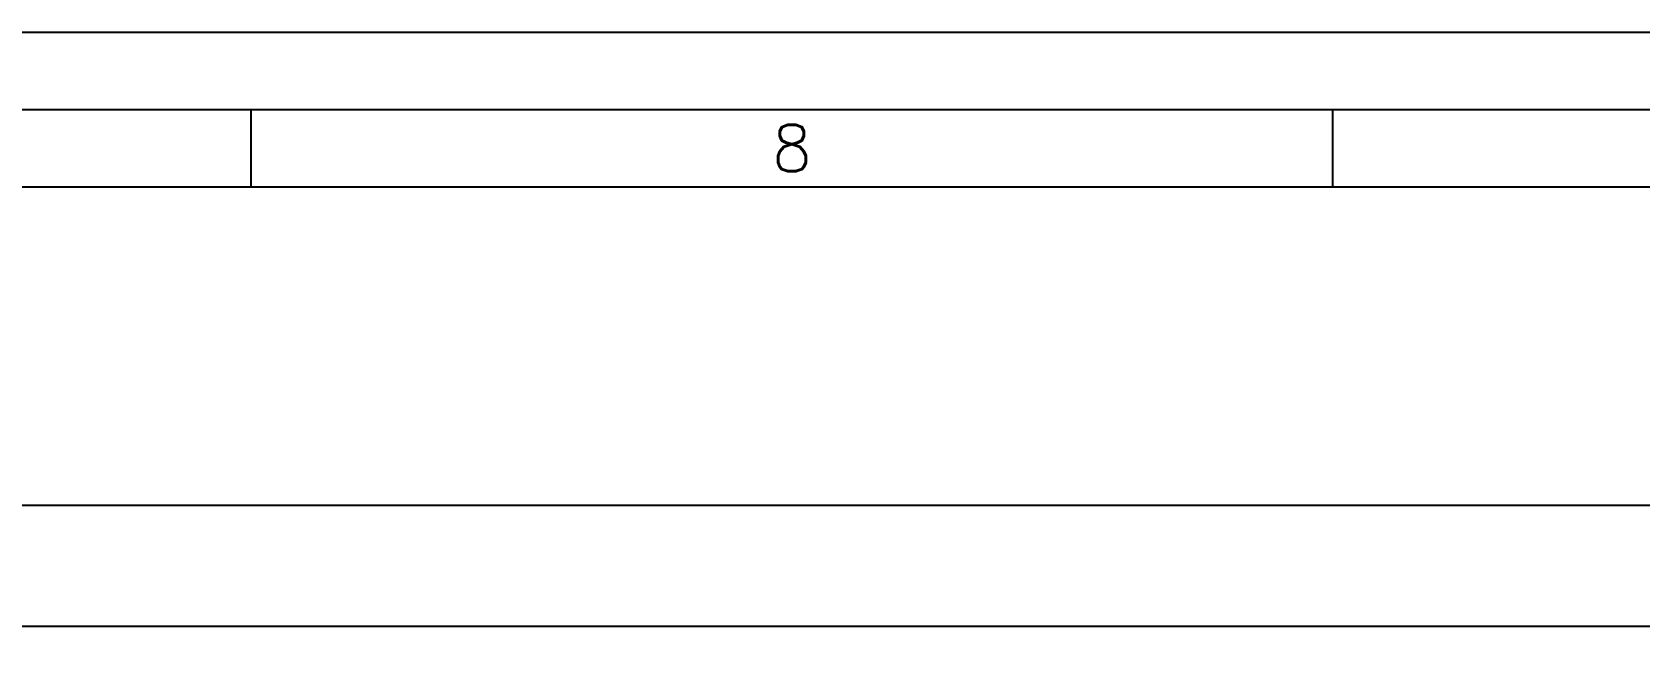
# Model space of a CAD drawing. Extents: x -4179 to 25200, y 0 to 17850.
# Drawn here: x 7975 to 11096, y 16642 to 17850 of the extents above; entities that cross this region are included whole.
import ezdxf
from ezdxf.enums import TextEntityAlignment as Align

# ---------------------------------------------------------------- set-up
doc = ezdxf.new("R2010")
doc.units = 0
doc.header["$LTSCALE"] = 450
doc.header["$MEASUREMENT"] = 0
doc.layers.add('BORDER', color=7, linetype='Continuous')
doc.layers.add('DIM', color=1, linetype='Continuous')
doc.styles.add('COMP21', font='ROMANC', dxfattribs={"height": 2})
doc.styles.add('COMP3', font='romanc', dxfattribs={"width": 0.9, "height": 3})
doc.styles.add('SIMP2', font='romans.shx', dxfattribs={"height": 60})
doc.styles.add('SIMP21', font='romans.shx', dxfattribs={"width": 0.8, "height": 45})
doc.styles.add('SIMP25', font='romans.shx', dxfattribs={"width": 0.8, "height": 75})
doc.styles.add('SIMP3', font='ROMANS', dxfattribs={"height": 3})
doc.styles.add('SIMP4', font='romans.shx', dxfattribs={"height": 120})
doc.dimstyles.get("Standard").update_dxf_attribs({"dimscale": 500.1, "dimtxt": 75, "dimasz": 0.18, "dimexe": 0.18, "dimexo": 0.0625, "dimgap": 0.075, "dimtad": 1, "dimdec": 0, "dimrnd": 0.5, "dimzin": 0, "dimdsep": 46, "dimtxsty": 'SIMP25', "dimcen": 0.09, "dimadec": 0, "dimazin": 0, "dimtfac": 1, "dimtdec": 0, "dimtmove": 1, "dimatfit": 3, "dimfxl": 1, "dimtolj": 1, "dimtzin": 0, "dimarcsym": 0})

# ---------------------------------------------------------------- blocks, each defined once
blk = doc.blocks.new('*D21')
at = {"layer": 'Defpoints', "color": 0, "transparency": 16777216}
for p in [(1956.8, 16931.6), (1956.8, 16253.9), (11656.8, 16253.9)]:
    blk.add_point(p, dxfattribs=at)
at = {"layer": 'DIM', "color": 0, "lineweight": -2, "transparency": 16777216}
for p, q in [((1956.8, 16285.2), (1956.8, 17021.6)), ((11656.8, 16285.2), (11656.8, 17021.6)), ((11566.8, 16931.6), (2046.8, 16931.6))]:
    blk.add_line(p, q, dxfattribs=at)
at = {"layer": 'DIM', "color": 0, "transparency": 16777216}
for points in [[(2046.8, 16946.6), (2046.8, 16916.6), (1956.8, 16931.6)], [(11566.8, 16946.6), (11566.8, 16916.6), (11656.8, 16931.6)]]:
    blk.add_solid(points, dxfattribs=at)
at = {"layer": 'DIM', "color": 0, "transparency": 16777216, "insert": (6806.8, 17026.2), "char_height": 75, "attachment_point": 5, "style": 'SIMP25'}
blk.add_mtext('\\A1;9700 CASING O/S.(REF.)', dxfattribs=at)
blk = doc.blocks.new('TBWES-E1')
at = {"layer": 'BORDER'}
for p, q in [((280, 585), (280, 590)), ((350, 585), (350, 590))]:
    blk.add_line(p, q, dxfattribs=at)
at = {"layer": 'BORDER', "color": 3}
blk.add_lwpolyline([(0, 595), (840, 595), (840, 0), (0, 0), (0, 595)], dxfattribs=at)
for points in [[(5, 590), (835, 590), (835, 5), (5, 5)], [(29, 585), (830, 585), (830, 10), (29, 10)]]:
    blk.add_lwpolyline(points, close=True, dxfattribs=at)
for tag, p, height, style in [('TBWAUTDN', (5, 131.09), 2, 'SIMP2'), ('TBWAUTUP', (17, 131.09), 2, 'SIMP2'), ('TBWSCALE', (763.94, 51.86), 2, 'SIMP21'), ('TBWDRNDT', (810.97, 44.91), 2, 'SIMP21'), ('DRNINI', (778.63, 44.82), 2, 'SIMP21'), ('TBWLL1', (793, 42.67), 2, 'SIMP21'), ('TBWRL1', (809, 42.67), 2, 'SIMP21'), ('TBWTTLST', (655.99, 40.05), 2, 'SIMP2'), ('TBWTTLWT', (757.01, 39.8), 2, 'SIMP2'), ('CHKINI', (778.63, 38.48), 2, 'SIMP21'), ('TBWCHKDT', (811.39, 38.46), 2, 'SIMP21'), ('TBWLL2', (793, 36.33), 2, 'SIMP21'), ('TBWRL2', (809, 36.33), 2, 'SIMP21'), ('APPINI', (778.63, 32.15), 2, 'SIMP21'), ('TBWAPRDT', (811.39, 32.06), 2, 'SIMP21'), ('TBWLL3', (793, 30), 2, 'SIMP21'), ('TBWRL3', (809, 30), 2, 'SIMP21'), ('TBWALINEST', (513.06, 23.13), 2, 'SIMP2'), ('ATBWREVST', (524.2, 23.11), 2, 'SIMP21'), ('ATBWREVEND', (606.79, 23.11), 2, 'SIMP21'), ('ATBWREVMS1', (608.36, 23.57), 2, 'SIMP21'), ('ATBWREVMS2', (622.73, 23.57), 2, 'SIMP21'), ('ATBWREVCS1', (623.38, 23.57), 2, 'SIMP21'), ('ATBWREVCS2', (637.76, 23.57), 2, 'SIMP21'), ('ATBWREVAS1', (638.31, 23.57), 2, 'SIMP21'), ('ATBWREVAS2', (652.68, 23.57), 2, 'SIMP21'), ('TBWALINEEND', (652.95, 23.19), 2, 'SIMP2'), ('ATBWREV', (516.42, 20.56), 2, 'SIMP21'), ('ATBWREVMDT', (608.36, 20.56), 2, 'SIMP21'), ('ATBWREVCDT', (623.38, 20.56), 2, 'SIMP21'), ('ATBWREVADT', (638.39, 20.56), 2, 'SIMP21'), ('TBWREV', (818.59, 14.54), 3, 'SIMP3')]:
    blk.add_attdef(tag, p, '', height=height, dxfattribs=dict(style=style))
at = {"color": 7, "style": 'SIMP4', "width": 0.8}
for tag, p in [('TBWBLRNO', (788.06, 64.25)), ('TBWREFNO', (779.02, 50.52)), ('TBWDRGNO', (762.64, 17.02))]:
    blk.add_attdef(tag, p, '', height=4, dxfattribs=at)
at = {"color": 3, "style": 'COMP3', "width": 0.9}
blk.add_attdef('TBWTYPE', (762.02, 64.15), '', height=3, dxfattribs=at)
at = {"style": 'COMP21'}
blk.add_attdef('MFG_LOC', text='', height=2, dxfattribs=at).set_placement((696.15, 45.9), align=Align.MIDDLE_CENTER)
at = {"width": 0.8}
for tag, p, height, style in [('SHEET_NO', (764.98, 11.73), 2.5, 'SIMP25'), ('AUTOGEN_INFO', (654.93, 6.33), 2.5, 'SIMP25'), ('TBWKONP', (761.04, 1.29), 2.1, 'SIMP21')]:
    blk.add_attdef(tag, p, '', height=height, dxfattribs=dict(at, style=style))
at = {"layer": 'BORDER', "style": 'SIMP3'}
blk.add_text('8', height=3, dxfattribs=at).set_placement((315, 587.5), align=Align.MIDDLE)
blk = doc.blocks.new('*D42')
at = {"layer": 'Defpoints', "color": 0, "transparency": 16777216}
for p in [(11416.8, 16696.9), (11416.8, 15760.1), (2028.8, 14683.9)]:
    blk.add_point(p, dxfattribs=at)
at = {"layer": 'DIM', "color": 0, "lineweight": -2, "transparency": 16777216}
for p, q in [((2028.8, 14715.2), (2028.8, 16786.9)), ((11416.8, 15791.4), (11416.8, 16786.9)), ((2118.8, 16696.9), (11326.8, 16696.9))]:
    blk.add_line(p, q, dxfattribs=at)
at = {"layer": 'DIM', "color": 0, "transparency": 16777216}
for points in [[(2118.8, 16711.9), (2118.8, 16681.9), (2028.8, 16696.9)], [(11326.8, 16711.9), (11326.8, 16681.9), (11416.8, 16696.9)]]:
    blk.add_solid(points, dxfattribs=at)
at = {"layer": 'DIM', "color": 0, "transparency": 16777216, "insert": (6722.8, 16771.9), "char_height": 75, "attachment_point": 5, "style": 'SIMP25'}
blk.add_mtext('\\A1;9388', dxfattribs=at)

msp = doc.modelspace()

# ---------------------------------------------------------------- block references
at = {"xscale": 30, "yscale": 30, "zscale": 30}
msp.add_blockref('TBWES-E1', (0, 0), dxfattribs=at)

# ---------------------------------------------------------------- dimensions: what is measured, and where the dimension line sits
at = {"layer": 'DIM'}
dim = msp.add_linear_dim(base=(1956.8, 16931.6), p1=(11656.8, 16253.9), p2=(1956.8, 16253.9), angle=180, text='9700 CASING O/S.(REF.)', dimstyle='Standard', dxfattribs=at)
dim.commit()
dim.dimension.update_dxf_attribs({"geometry": '*D21', "text_midpoint": (6806.8, 17026.2)})
dim = msp.add_linear_dim(base=(11416.8, 16696.9), p1=(2028.8, 14683.9), p2=(11416.8, 15760.1), dimstyle='Standard', dxfattribs=at)
dim.commit()
dim.dimension.update_dxf_attribs({"geometry": '*D42', "text_midpoint": (6722.8, 16771.9)})

doc.saveas('drawing.dxf')
